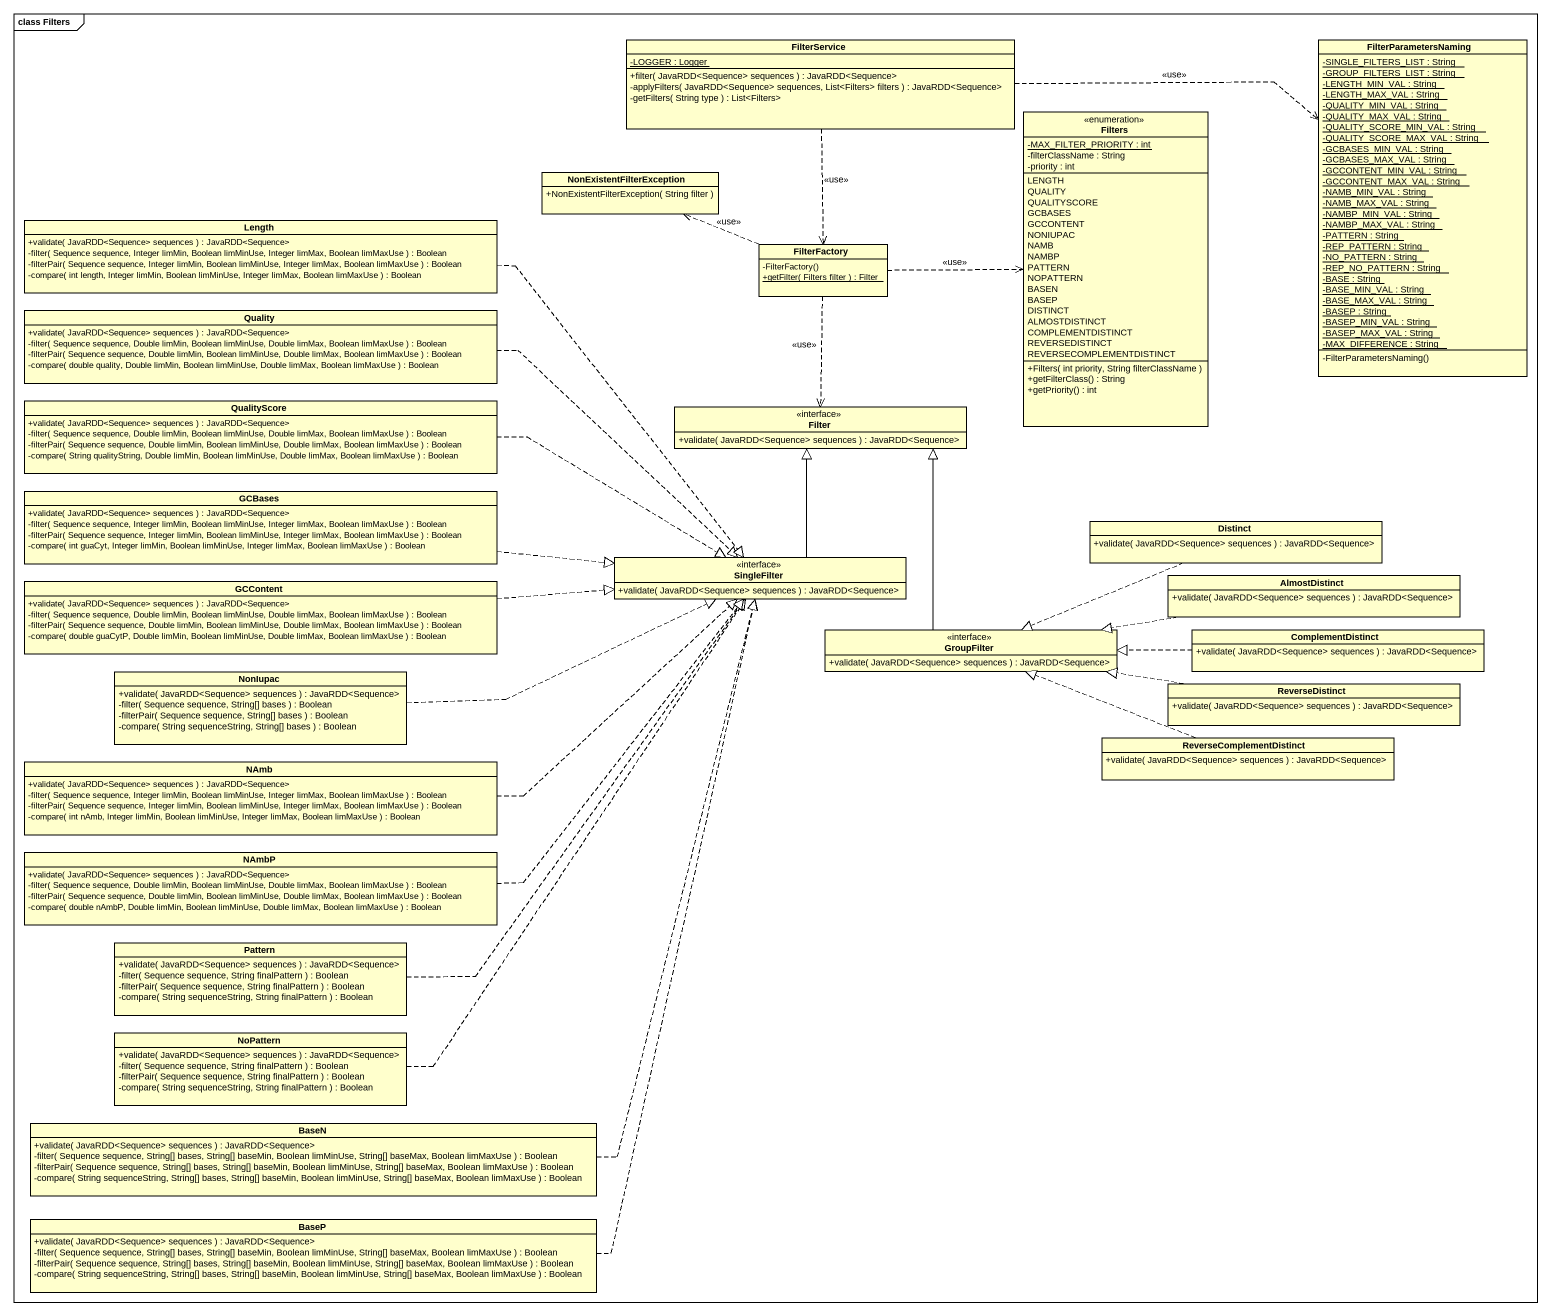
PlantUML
@startuml
mainframe class Filters
hide circle
hide empty members
skinparam classAttributeIconSize 0
class FilterService {
  {static} -LOGGER : Logger
  +filter( JavaRDD<Sequence> sequences ) : JavaRDD<Sequence>
  -applyFilters( JavaRDD<Sequence> sequences, List<Filters> filters ) : JavaRDD<Sequence>
  -getFilters( String type ) : List<Filters>
}
class FilterParametersNaming {
  {static} -SINGLE_FILTERS_LIST : String
  {static} -GROUP_FILTERS_LIST : String
  {static} -LENGTH_MIN_VAL : String
  {static} -LENGTH_MAX_VAL : String
  {static} -QUALITY_MIN_VAL : String
  {static} -QUALITY_MAX_VAL : String
  {static} -QUALITY_SCORE_MIN_VAL : String
  {static} -QUALITY_SCORE_MAX_VAL : String
  {static} -GCBASES_MIN_VAL : String
  {static} -GCBASES_MAX_VAL : String
  {static} -GCCONTENT_MIN_VAL : String
  {static} -GCCONTENT_MAX_VAL : String
  {static} -NAMB_MIN_VAL : String
  {static} -NAMB_MAX_VAL : String
  {static} -NAMBP_MIN_VAL : String
  {static} -NAMBP_MAX_VAL : String
  {static} -PATTERN : String
  {static} -REP_PATTERN : String
  {static} -NO_PATTERN : String
  {static} -REP_NO_PATTERN : String
  {static} -BASE : String
  {static} -BASE_MIN_VAL : String
  {static} -BASE_MAX_VAL : String
  {static} -BASEP : String
  {static} -BASEP_MIN_VAL : String
  {static} -BASEP_MAX_VAL : String
  {static} -MAX_DIFFERENCE : String
  -FilterParametersNaming()
}
enum Filters {
  {static} -MAX_FILTER_PRIORITY : int
  -filterClassName : String
  -priority : int
  LENGTH
  QUALITY
  QUALITYSCORE
  GCBASES
  GCCONTENT
  NONIUPAC
  NAMB
  NAMBP
  PATTERN
  NOPATTERN
  BASEN
  BASEP
  DISTINCT
  ALMOSTDISTINCT
  COMPLEMENTDISTINCT
  REVERSEDISTINCT
  REVERSECOMPLEMENTDISTINCT
  +Filters( int priority, String filterClassName )
  +getFilterClass() : String
  +getPriority() : int
}
class NonExistentFilterException {
  +NonExistentFilterException( String filter )
}
class Length {
  +validate( JavaRDD<Sequence> sequences ) : JavaRDD<Sequence>
  -filter( Sequence sequence, Integer limMin, Boolean limMinUse, Integer limMax, Boolean limMaxUse ) : Boolean
  -filterPair( Sequence sequence, Integer limMin, Boolean limMinUse, Integer limMax, Boolean limMaxUse ) : Boolean
  -compare( int length, Integer limMin, Boolean limMinUse, Integer limMax, Boolean limMaxUse ) : Boolean
}
class FilterFactory {
  -FilterFactory()
  {static} +getFilter( Filters filter ) : Filter
}
class Quality {
  +validate( JavaRDD<Sequence> sequences ) : JavaRDD<Sequence>
  -filter( Sequence sequence, Double limMin, Boolean limMinUse, Double limMax, Boolean limMaxUse ) : Boolean
  -filterPair( Sequence sequence, Double limMin, Boolean limMinUse, Double limMax, Boolean limMaxUse ) : Boolean
  -compare( double quality, Double limMin, Boolean limMinUse, Double limMax, Boolean limMaxUse ) : Boolean
}
class QualityScore {
  +validate( JavaRDD<Sequence> sequences ) : JavaRDD<Sequence>
  -filter( Sequence sequence, Double limMin, Boolean limMinUse, Double limMax, Boolean limMaxUse ) : Boolean
  -filterPair( Sequence sequence, Double limMin, Boolean limMinUse, Double limMax, Boolean limMaxUse ) : Boolean
  -compare( String qualityString, Double limMin, Boolean limMinUse, Double limMax, Boolean limMaxUse ) : Boolean
}
interface Filter {
  +validate( JavaRDD<Sequence> sequences ) : JavaRDD<Sequence>
}
class GCBases {
  +validate( JavaRDD<Sequence> sequences ) : JavaRDD<Sequence>
  -filter( Sequence sequence, Integer limMin, Boolean limMinUse, Integer limMax, Boolean limMaxUse ) : Boolean
  -filterPair( Sequence sequence, Integer limMin, Boolean limMinUse, Integer limMax, Boolean limMaxUse ) : Boolean
  -compare( int guaCyt, Integer limMin, Boolean limMinUse, Integer limMax, Boolean limMaxUse ) : Boolean
}
class Distinct {
  +validate( JavaRDD<Sequence> sequences ) : JavaRDD<Sequence>
}
interface SingleFilter {
  +validate( JavaRDD<Sequence> sequences ) : JavaRDD<Sequence>
}
class GCContent {
  +validate( JavaRDD<Sequence> sequences ) : JavaRDD<Sequence>
  -filter( Sequence sequence, Double limMin, Boolean limMinUse, Double limMax, Boolean limMaxUse ) : Boolean
  -filterPair( Sequence sequence, Double limMin, Boolean limMinUse, Double limMax, Boolean limMaxUse ) : Boolean
  -compare( double guaCytP, Double limMin, Boolean limMinUse, Double limMax, Boolean limMaxUse ) : Boolean
}
class AlmostDistinct {
  +validate( JavaRDD<Sequence> sequences ) : JavaRDD<Sequence>
}
interface GroupFilter {
  +validate( JavaRDD<Sequence> sequences ) : JavaRDD<Sequence>
}
class ComplementDistinct {
  +validate( JavaRDD<Sequence> sequences ) : JavaRDD<Sequence>
}
class NonIupac {
  +validate( JavaRDD<Sequence> sequences ) : JavaRDD<Sequence>
  -filter( Sequence sequence, String[] bases ) : Boolean
  -filterPair( Sequence sequence, String[] bases ) : Boolean
  -compare( String sequenceString, String[] bases ) : Boolean
}
class ReverseDistinct {
  +validate( JavaRDD<Sequence> sequences ) : JavaRDD<Sequence>
}
class NAmb {
  +validate( JavaRDD<Sequence> sequences ) : JavaRDD<Sequence>
  -filter( Sequence sequence, Integer limMin, Boolean limMinUse, Integer limMax, Boolean limMaxUse ) : Boolean
  -filterPair( Sequence sequence, Integer limMin, Boolean limMinUse, Integer limMax, Boolean limMaxUse ) : Boolean
  -compare( int nAmb, Integer limMin, Boolean limMinUse, Integer limMax, Boolean limMaxUse ) : Boolean
}
class ReverseComplementDistinct {
  +validate( JavaRDD<Sequence> sequences ) : JavaRDD<Sequence>
}
class NAmbP {
  +validate( JavaRDD<Sequence> sequences ) : JavaRDD<Sequence>
  -filter( Sequence sequence, Double limMin, Boolean limMinUse, Double limMax, Boolean limMaxUse ) : Boolean
  -filterPair( Sequence sequence, Double limMin, Boolean limMinUse, Double limMax, Boolean limMaxUse ) : Boolean
  -compare( double nAmbP, Double limMin, Boolean limMinUse, Double limMax, Boolean limMaxUse ) : Boolean
}
class Pattern {
  +validate( JavaRDD<Sequence> sequences ) : JavaRDD<Sequence>
  -filter( Sequence sequence, String finalPattern ) : Boolean
  -filterPair( Sequence sequence, String finalPattern ) : Boolean
  -compare( String sequenceString, String finalPattern ) : Boolean
}
class NoPattern {
  +validate( JavaRDD<Sequence> sequences ) : JavaRDD<Sequence>
  -filter( Sequence sequence, String finalPattern ) : Boolean
  -filterPair( Sequence sequence, String finalPattern ) : Boolean
  -compare( String sequenceString, String finalPattern ) : Boolean
}
class BaseN {
  +validate( JavaRDD<Sequence> sequences ) : JavaRDD<Sequence>
  -filter( Sequence sequence, String[] bases, String[] baseMin, Boolean limMinUse, String[] baseMax, Boolean limMaxUse ) : Boolean
  -filterPair( Sequence sequence, String[] bases, String[] baseMin, Boolean limMinUse, String[] baseMax, Boolean limMaxUse ) : Boolean
  -compare( String sequenceString, String[] bases, String[] baseMin, Boolean limMinUse, String[] baseMax, Boolean limMaxUse ) : Boolean
}
class BaseP {
  +validate( JavaRDD<Sequence> sequences ) : JavaRDD<Sequence>
  -filter( Sequence sequence, String[] bases, String[] baseMin, Boolean limMinUse, String[] baseMax, Boolean limMaxUse ) : Boolean
  -filterPair( Sequence sequence, String[] bases, String[] baseMin, Boolean limMinUse, String[] baseMax, Boolean limMaxUse ) : Boolean
  -compare( String sequenceString, String[] bases, String[] baseMin, Boolean limMinUse, String[] baseMax, Boolean limMaxUse ) : Boolean
}
FilterService .right.> FilterParametersNaming : <<use>>
FilterService ..> FilterFactory : <<use>>
Length ..|> SingleFilter
FilterFactory .right.> Filters : <<use>>
FilterFactory .left.> NonExistentFilterException : <<use>>
FilterFactory ..> Filter : <<use>>
Quality .right.|> SingleFilter
QualityScore .right.|> SingleFilter
GCBases .right.|> SingleFilter
Distinct .left.|> GroupFilter
SingleFilter -up-|> Filter
GCContent .right.|> SingleFilter
AlmostDistinct .left.|> GroupFilter
GroupFilter -up-|> Filter
ComplementDistinct .left.|> GroupFilter
NonIupac .right.|> SingleFilter
ReverseDistinct .left.|> GroupFilter
NAmb .right.|> SingleFilter
ReverseComplementDistinct .left.|> GroupFilter
NAmbP .up.|> SingleFilter
Pattern .up.|> SingleFilter
NoPattern .up.|> SingleFilter
BaseN .up.|> SingleFilter
BaseP .up.|> SingleFilter
@enduml
